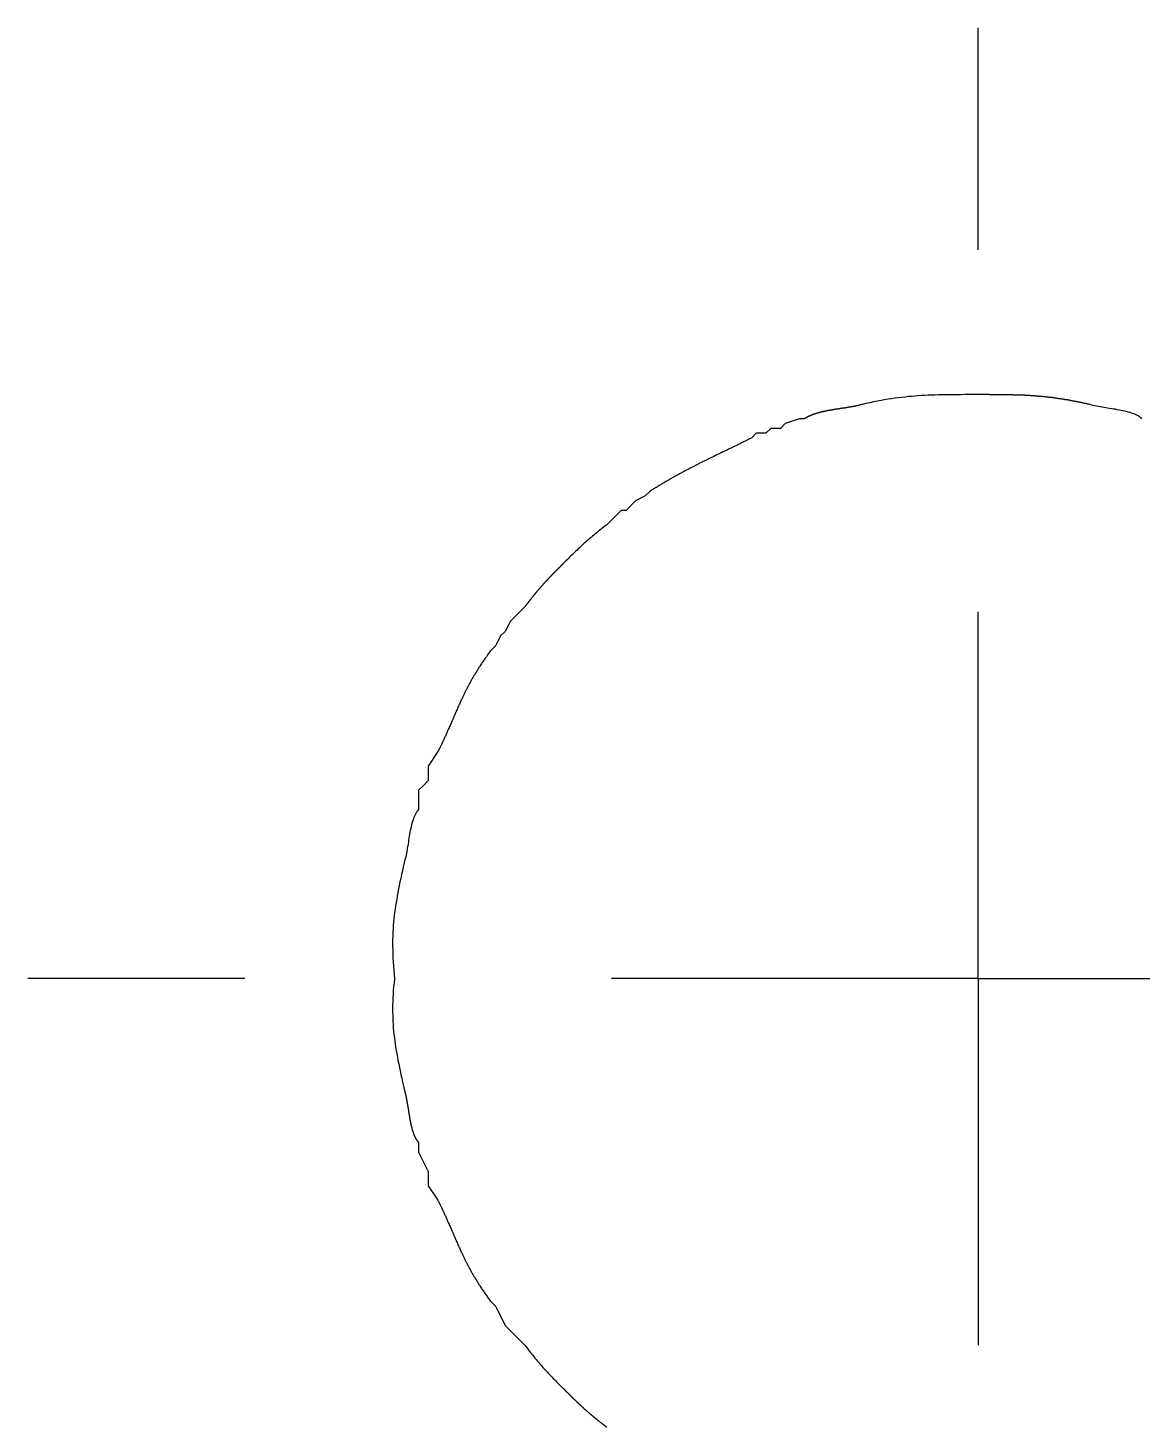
# Model space of a CAD drawing. Extents: x 36 to 568, y 6 to 800.
# Drawn here: x 240.13 to 247.77, y 577.08 to 586.67 of the extents above; entities that cross this region are included whole.
import ezdxf

# ---------------------------------------------------------------- set-up
doc = ezdxf.new("R2010")
doc.units = 0
doc.layers.get('0').update_dxf_attribs({"linetype": 'CONTINUOUS'})

msp = doc.modelspace()

# ---------------------------------------------------------------- linework, layer by layer
at = {"color": 7, "linetype": 'CONTINUOUS'}
for p, q in [((246.6427, 585.148), (246.6427, 586.6697)), ((246.6427, 580.153), (246.6427, 582.667)), ((241.6146, 580.153), (240.126, 580.153)), ((246.6427, 580.153), (244.1287, 580.153)), ((246.6427, 580.153), (246.6427, 577.6389)), ((246.6427, 580.153), (249.1237, 580.153))]:
    msp.add_line(p, q, dxfattribs=at)
for points in [[(245.4519, 583.9902), (245.4188, 583.9902), (245.3196, 583.9571), (245.2865, 583.924), (245.2203, 583.924), (245.1872, 583.891), (245.1211, 583.891), (245.088, 583.8579)], [(244.3933, 583.494), (244.3602, 583.4609), (244.2941, 583.4279), (244.2279, 583.3617), (244.1948, 583.3617), (244.1618, 583.3286), (244.1287, 583.2955), (244.0956, 583.2625)], [(243.5332, 582.7001), (243.5002, 582.667), (243.4671, 582.6339), (243.434, 582.6009), (243.4009, 582.5347), (243.3678, 582.5016), (243.3348, 582.4355), (243.3017, 582.4024)], [(242.9378, 581.7077), (242.8717, 581.6085), (242.8717, 581.5423), (242.8717, 581.5092), (242.8386, 581.4761), (242.8055, 581.4431), (242.8055, 581.3769), (242.8055, 581.3107)], [(242.8055, 579.0282), (242.8055, 578.9621), (242.8717, 578.8298), (242.8717, 578.7967), (242.8717, 578.7305), (242.9378, 578.6313)], [(243.3017, 577.9366), (243.3348, 577.9035), (243.3678, 577.8374), (243.4009, 577.7712), (243.434, 577.7381), (243.4671, 577.7051), (243.5002, 577.672), (243.5332, 577.6389)]]:
    msp.add_lwpolyline(points, dxfattribs=at)
at = {"color": 7}
for points in [[(246.643, 584.156, 0), (246.612, 584.156, 0), (246.582, 584.156, 0), (246.553, 584.156, 0), (246.525, 584.155, 0), (246.498, 584.155, 0), (246.472, 584.155, 0), (246.446, 584.155, 0), (246.42, 584.155, 0), (246.395, 584.154, 0), (246.371, 584.154, 0), (246.347, 584.153, 0), (246.324, 584.152, 0), (246.3, 584.151, 0), (246.277, 584.15, 0), (246.255, 584.149, 0), (246.232, 584.147, 0), (246.209, 584.146, 0), (246.187, 584.144, 0), (246.164, 584.142, 0), (246.142, 584.139, 0), (246.119, 584.137, 0), (246.096, 584.134, 0), (246.073, 584.131, 0), (246.05, 584.127, 0), (246.026, 584.124, 0), (246.002, 584.12, 0), (245.977, 584.115, 0), (245.952, 584.111, 0), (245.926, 584.106, 0), (245.9, 584.1, 0), (245.873, 584.095, 0), (245.849, 584.089, 0), (245.847, 584.089, 0), (245.846, 584.089, 0), (245.845, 584.088, 0), (245.843, 584.088, 0), (245.842, 584.087, 0), (245.84, 584.087, 0), (245.839, 584.086, 0), (245.838, 584.086, 0), (245.836, 584.086, 0), (245.835, 584.085, 0), (245.833, 584.085, 0), (245.832, 584.084, 0), (245.83, 584.084, 0), (245.829, 584.084, 0), (245.827, 584.083, 0), (245.826, 584.083, 0), (245.824, 584.082, 0), (245.823, 584.082, 0), (245.821, 584.082, 0), (245.82, 584.081, 0), (245.818, 584.081, 0), (245.817, 584.08, 0), (245.815, 584.08, 0), (245.813, 584.08, 0), (245.812, 584.079, 0), (245.81, 584.079, 0), (245.809, 584.079, 0), (245.807, 584.078, 0), (245.805, 584.078, 0), (245.804, 584.078, 0), (245.802, 584.077, 0), (245.8, 584.077, 0), (245.799, 584.077, 0), (245.797, 584.076, 0), (245.795, 584.076, 0), (245.794, 584.076, 0), (245.792, 584.075, 0), (245.79, 584.075, 0), (245.789, 584.075, 0), (245.787, 584.074, 0), (245.785, 584.074, 0), (245.783, 584.074, 0), (245.782, 584.073, 0), (245.78, 584.073, 0), (245.778, 584.073, 0), (245.776, 584.072, 0), (245.775, 584.072, 0), (245.773, 584.072, 0), (245.771, 584.071, 0), (245.769, 584.071, 0), (245.767, 584.071, 0), (245.766, 584.07, 0), (245.764, 584.07, 0), (245.762, 584.07, 0), (245.76, 584.069, 0), (245.758, 584.069, 0), (245.756, 584.069, 0), (245.755, 584.069, 0), (245.753, 584.068, 0), (245.751, 584.068, 0), (245.749, 584.068, 0), (245.747, 584.067, 0), (245.745, 584.067, 0), (245.743, 584.067, 0), (245.742, 584.066, 0), (245.74, 584.066, 0), (245.738, 584.066, 0), (245.736, 584.066, 0), (245.734, 584.065, 0), (245.732, 584.065, 0), (245.73, 584.065, 0), (245.728, 584.064, 0), (245.726, 584.064, 0), (245.724, 584.064, 0), (245.722, 584.063, 0), (245.72, 584.063, 0), (245.719, 584.063, 0), (245.717, 584.063, 0), (245.715, 584.062, 0), (245.713, 584.062, 0), (245.711, 584.062, 0), (245.709, 584.061, 0), (245.707, 584.061, 0), (245.705, 584.061, 0), (245.703, 584.061, 0), (245.701, 584.06, 0), (245.699, 584.06, 0), (245.697, 584.06, 0), (245.695, 584.059, 0), (245.693, 584.059, 0), (245.691, 584.059, 0), (245.689, 584.058, 0), (245.687, 584.058, 0), (245.685, 584.058, 0), (245.683, 584.057, 0), (245.681, 584.057, 0), (245.679, 584.057, 0), (245.677, 584.057, 0), (245.675, 584.056, 0), (245.673, 584.056, 0), (245.671, 584.056, 0), (245.669, 584.055, 0), (245.667, 584.055, 0), (245.665, 584.055, 0), (245.663, 584.054, 0), (245.661, 584.054, 0), (245.659, 584.054, 0), (245.657, 584.053, 0), (245.655, 584.053, 0), (245.653, 584.053, 0), (245.651, 584.052, 0), (245.649, 584.052, 0), (245.647, 584.052, 0), (245.645, 584.051, 0), (245.643, 584.051, 0), (245.641, 584.051, 0), (245.639, 584.05, 0), (245.637, 584.05, 0), (245.635, 584.05, 0), (245.633, 584.049, 0), (245.631, 584.049, 0), (245.629, 584.049, 0), (245.627, 584.048, 0), (245.625, 584.048, 0), (245.623, 584.048, 0), (245.621, 584.047, 0), (245.619, 584.047, 0), (245.617, 584.046, 0), (245.615, 584.046, 0), (245.613, 584.046, 0), (245.611, 584.045, 0), (245.609, 584.045, 0), (245.607, 584.044, 0), (245.605, 584.044, 0), (245.603, 584.044, 0), (245.601, 584.043, 0), (245.599, 584.043, 0), (245.598, 584.043, 0), (245.596, 584.042, 0), (245.594, 584.042, 0), (245.592, 584.041, 0), (245.59, 584.041, 0), (245.588, 584.04, 0), (245.586, 584.04, 0), (245.584, 584.04, 0), (245.582, 584.039, 0), (245.58, 584.039, 0), (245.578, 584.038, 0), (245.576, 584.038, 0), (245.574, 584.037, 0), (245.572, 584.037, 0), (245.57, 584.036, 0), (245.568, 584.036, 0), (245.567, 584.036, 0), (245.565, 584.035, 0), (245.563, 584.035, 0), (245.561, 584.034, 0), (245.559, 584.034, 0), (245.557, 584.033, 0), (245.555, 584.033, 0), (245.553, 584.032, 0), (245.551, 584.032, 0), (245.55, 584.031, 0), (245.548, 584.031, 0), (245.546, 584.03, 0), (245.544, 584.03, 0), (245.542, 584.029, 0), (245.54, 584.029, 0), (245.539, 584.028, 0), (245.537, 584.027, 0), (245.535, 584.027, 0), (245.533, 584.026, 0), (245.531, 584.026, 0), (245.53, 584.025, 0), (245.528, 584.025, 0), (245.526, 584.024, 0), (245.524, 584.024, 0), (245.522, 584.023, 0), (245.521, 584.022, 0), (245.519, 584.022, 0), (245.517, 584.021, 0), (245.515, 584.021, 0), (245.514, 584.02, 0), (245.512, 584.019, 0), (245.51, 584.019, 0), (245.509, 584.018, 0), (245.507, 584.017, 0), (245.505, 584.017, 0), (245.503, 584.016, 0), (245.502, 584.016, 0), (245.5, 584.015, 0), (245.498, 584.014, 0), (245.497, 584.014, 0), (245.495, 584.013, 0), (245.494, 584.012, 0), (245.492, 584.011, 0), (245.49, 584.011, 0), (245.489, 584.01, 0), (245.487, 584.009, 0), (245.486, 584.009, 0), (245.484, 584.008, 0), (245.482, 584.007, 0), (245.481, 584.006, 0), (245.479, 584.006, 0), (245.478, 584.005, 0), (245.476, 584.004, 0), (245.475, 584.003, 0), (245.473, 584.003, 0), (245.472, 584.002, 0), (245.47, 584.001, 0), (245.469, 584, 0), (245.467, 584, 0), (245.466, 583.999, 0), (245.464, 583.998, 0), (245.463, 583.997, 0), (245.461, 583.996, 0), (245.46, 583.995, 0), (245.459, 583.995, 0), (245.457, 583.994, 0), (245.456, 583.993, 0), (245.455, 583.992, 0), (245.453, 583.991, 0), (245.452, 583.99, 0)], [(247.767, 583.99, 0), (247.761, 583.996, 0), (247.753, 584.002, 0), (247.745, 584.007, 0), (247.737, 584.012, 0), (247.727, 584.017, 0), (247.718, 584.021, 0), (247.707, 584.025, 0), (247.696, 584.029, 0), (247.685, 584.033, 0), (247.673, 584.036, 0), (247.661, 584.039, 0), (247.649, 584.042, 0), (247.636, 584.045, 0), (247.623, 584.048, 0), (247.61, 584.05, 0), (247.597, 584.052, 0), (247.584, 584.055, 0), (247.57, 584.057, 0), (247.557, 584.059, 0), (247.544, 584.061, 0), (247.531, 584.063, 0), (247.518, 584.065, 0), (247.505, 584.067, 0), (247.492, 584.069, 0), (247.479, 584.072, 0), (247.467, 584.074, 0), (247.455, 584.076, 0), (247.444, 584.079, 0), (247.433, 584.081, 0), (247.422, 584.084, 0), (247.412, 584.087, 0), (247.403, 584.09, 0), (247.399, 584.09, 0), (247.395, 584.091, 0), (247.391, 584.092, 0), (247.387, 584.093, 0), (247.383, 584.094, 0), (247.379, 584.095, 0), (247.375, 584.096, 0), (247.372, 584.096, 0), (247.368, 584.097, 0), (247.364, 584.098, 0), (247.36, 584.099, 0), (247.356, 584.1, 0), (247.352, 584.1, 0), (247.349, 584.101, 0), (247.345, 584.102, 0), (247.341, 584.103, 0), (247.337, 584.104, 0), (247.333, 584.104, 0), (247.33, 584.105, 0), (247.326, 584.106, 0), (247.322, 584.107, 0), (247.319, 584.107, 0), (247.315, 584.108, 0), (247.311, 584.109, 0), (247.308, 584.109, 0), (247.304, 584.11, 0), (247.3, 584.111, 0), (247.297, 584.111, 0), (247.293, 584.112, 0), (247.289, 584.113, 0), (247.286, 584.113, 0), (247.282, 584.114, 0), (247.279, 584.115, 0), (247.275, 584.115, 0), (247.272, 584.116, 0), (247.268, 584.117, 0), (247.265, 584.117, 0), (247.261, 584.118, 0), (247.258, 584.119, 0), (247.254, 584.119, 0), (247.251, 584.12, 0), (247.247, 584.12, 0), (247.244, 584.121, 0), (247.24, 584.121, 0), (247.237, 584.122, 0), (247.233, 584.123, 0), (247.23, 584.123, 0), (247.226, 584.124, 0), (247.223, 584.124, 0), (247.22, 584.125, 0), (247.216, 584.125, 0), (247.213, 584.126, 0), (247.209, 584.126, 0), (247.206, 584.127, 0), (247.203, 584.127, 0), (247.199, 584.128, 0), (247.196, 584.128, 0), (247.193, 584.129, 0), (247.189, 584.129, 0), (247.186, 584.13, 0), (247.183, 584.13, 0), (247.179, 584.131, 0), (247.176, 584.131, 0), (247.173, 584.132, 0), (247.169, 584.132, 0), (247.166, 584.133, 0), (247.163, 584.133, 0), (247.159, 584.133, 0), (247.156, 584.134, 0), (247.153, 584.134, 0), (247.15, 584.135, 0), (247.146, 584.135, 0), (247.143, 584.136, 0), (247.14, 584.136, 0), (247.136, 584.136, 0), (247.133, 584.137, 0), (247.13, 584.137, 0), (247.127, 584.137, 0), (247.123, 584.138, 0), (247.12, 584.138, 0), (247.117, 584.139, 0), (247.114, 584.139, 0), (247.111, 584.139, 0), (247.107, 584.14, 0), (247.104, 584.14, 0), (247.101, 584.14, 0), (247.098, 584.141, 0), (247.094, 584.141, 0), (247.091, 584.141, 0), (247.088, 584.142, 0), (247.085, 584.142, 0), (247.082, 584.142, 0), (247.078, 584.143, 0), (247.075, 584.143, 0), (247.072, 584.143, 0), (247.069, 584.143, 0), (247.065, 584.144, 0), (247.062, 584.144, 0), (247.059, 584.144, 0), (247.056, 584.145, 0), (247.053, 584.145, 0), (247.049, 584.145, 0), (247.046, 584.145, 0), (247.043, 584.146, 0), (247.04, 584.146, 0), (247.037, 584.146, 0), (247.033, 584.146, 0), (247.03, 584.147, 0), (247.027, 584.147, 0), (247.024, 584.147, 0), (247.02, 584.147, 0), (247.017, 584.147, 0), (247.014, 584.148, 0), (247.011, 584.148, 0), (247.008, 584.148, 0), (247.004, 584.148, 0), (247.001, 584.149, 0), (246.998, 584.149, 0), (246.995, 584.149, 0), (246.991, 584.149, 0), (246.988, 584.149, 0), (246.985, 584.149, 0), (246.982, 584.15, 0), (246.978, 584.15, 0), (246.975, 584.15, 0), (246.972, 584.15, 0), (246.969, 584.15, 0), (246.965, 584.151, 0), (246.962, 584.151, 0), (246.959, 584.151, 0), (246.955, 584.151, 0), (246.952, 584.151, 0), (246.949, 584.151, 0), (246.945, 584.151, 0), (246.942, 584.152, 0), (246.939, 584.152, 0), (246.935, 584.152, 0), (246.932, 584.152, 0), (246.929, 584.152, 0), (246.925, 584.152, 0), (246.922, 584.152, 0), (246.919, 584.152, 0), (246.915, 584.153, 0), (246.912, 584.153, 0), (246.909, 584.153, 0), (246.905, 584.153, 0), (246.902, 584.153, 0), (246.898, 584.153, 0), (246.895, 584.153, 0), (246.892, 584.153, 0), (246.888, 584.153, 0), (246.885, 584.153, 0), (246.881, 584.154, 0), (246.878, 584.154, 0), (246.874, 584.154, 0), (246.871, 584.154, 0), (246.868, 584.154, 0), (246.864, 584.154, 0), (246.861, 584.154, 0), (246.857, 584.154, 0), (246.853, 584.154, 0), (246.85, 584.154, 0), (246.846, 584.154, 0), (246.843, 584.154, 0), (246.839, 584.154, 0), (246.836, 584.155, 0), (246.832, 584.155, 0), (246.829, 584.155, 0), (246.825, 584.155, 0), (246.821, 584.155, 0), (246.818, 584.155, 0), (246.814, 584.155, 0), (246.81, 584.155, 0), (246.807, 584.155, 0), (246.803, 584.155, 0), (246.799, 584.155, 0), (246.796, 584.155, 0), (246.792, 584.155, 0), (246.788, 584.155, 0), (246.785, 584.155, 0), (246.781, 584.155, 0), (246.777, 584.155, 0), (246.773, 584.155, 0), (246.77, 584.155, 0), (246.766, 584.155, 0), (246.762, 584.155, 0), (246.758, 584.155, 0), (246.754, 584.155, 0), (246.75, 584.155, 0), (246.747, 584.155, 0), (246.743, 584.155, 0), (246.739, 584.155, 0), (246.735, 584.155, 0), (246.731, 584.155, 0), (246.727, 584.155, 0), (246.723, 584.155, 0), (246.719, 584.156, 0), (246.715, 584.156, 0), (246.711, 584.156, 0), (246.707, 584.156, 0), (246.703, 584.156, 0), (246.699, 584.156, 0), (246.695, 584.156, 0), (246.691, 584.156, 0), (246.687, 584.156, 0), (246.683, 584.156, 0), (246.678, 584.156, 0), (246.674, 584.156, 0), (246.67, 584.156, 0), (246.666, 584.156, 0), (246.662, 584.156, 0), (246.657, 584.156, 0), (246.653, 584.156, 0), (246.649, 584.156, 0), (246.645, 584.156, 0), (246.64, 584.156, 0), (246.636, 584.156, 0), (246.632, 584.156, 0), (246.627, 584.156, 0), (246.623, 584.156, 0), (246.619, 584.156, 0), (246.614, 584.156, 0), (246.61, 584.156, 0)], [(245.088, 583.858, 0), (245.082, 583.855, 0), (245.076, 583.852, 0), (245.069, 583.849, 0), (245.063, 583.846, 0), (245.057, 583.843, 0), (245.051, 583.84, 0), (245.045, 583.837, 0), (245.039, 583.834, 0), (245.033, 583.831, 0), (245.027, 583.828, 0), (245.021, 583.825, 0), (245.015, 583.822, 0), (245.01, 583.819, 0), (245.004, 583.816, 0), (244.998, 583.814, 0), (244.992, 583.811, 0), (244.987, 583.808, 0), (244.981, 583.805, 0), (244.975, 583.802, 0), (244.97, 583.8, 0), (244.964, 583.797, 0), (244.958, 583.794, 0), (244.953, 583.792, 0), (244.947, 583.789, 0), (244.942, 583.786, 0), (244.936, 583.784, 0), (244.931, 583.781, 0), (244.925, 583.778, 0), (244.92, 583.776, 0), (244.914, 583.773, 0), (244.909, 583.77, 0), (244.904, 583.768, 0), (244.898, 583.765, 0), (244.893, 583.763, 0), (244.888, 583.76, 0), (244.882, 583.758, 0), (244.877, 583.755, 0), (244.872, 583.752, 0), (244.867, 583.75, 0), (244.861, 583.747, 0), (244.856, 583.745, 0), (244.851, 583.742, 0), (244.846, 583.74, 0), (244.84, 583.737, 0), (244.835, 583.735, 0), (244.83, 583.732, 0), (244.825, 583.73, 0), (244.82, 583.727, 0), (244.815, 583.725, 0), (244.809, 583.722, 0), (244.804, 583.72, 0), (244.799, 583.717, 0), (244.794, 583.715, 0), (244.789, 583.712, 0), (244.784, 583.71, 0), (244.779, 583.707, 0), (244.774, 583.705, 0), (244.769, 583.702, 0), (244.764, 583.7, 0), (244.758, 583.697, 0), (244.753, 583.695, 0), (244.748, 583.692, 0), (244.743, 583.69, 0), (244.738, 583.687, 0), (244.733, 583.685, 0), (244.728, 583.682, 0), (244.723, 583.679, 0), (244.718, 583.677, 0), (244.713, 583.674, 0), (244.708, 583.672, 0), (244.703, 583.669, 0), (244.697, 583.666, 0), (244.692, 583.664, 0), (244.687, 583.661, 0), (244.682, 583.659, 0), (244.677, 583.656, 0), (244.672, 583.653, 0), (244.667, 583.651, 0), (244.662, 583.648, 0), (244.656, 583.645, 0), (244.651, 583.643, 0), (244.646, 583.64, 0), (244.641, 583.637, 0), (244.636, 583.634, 0), (244.63, 583.632, 0), (244.625, 583.629, 0), (244.62, 583.626, 0), (244.615, 583.623, 0), (244.61, 583.62, 0), (244.604, 583.617, 0), (244.599, 583.615, 0), (244.594, 583.612, 0), (244.588, 583.609, 0), (244.583, 583.606, 0), (244.578, 583.603, 0), (244.572, 583.6, 0), (244.567, 583.597, 0), (244.561, 583.594, 0), (244.556, 583.591, 0), (244.551, 583.588, 0), (244.545, 583.585, 0), (244.54, 583.581, 0), (244.534, 583.578, 0), (244.529, 583.575, 0), (244.523, 583.572, 0), (244.517, 583.569, 0), (244.512, 583.565, 0), (244.506, 583.562, 0), (244.5, 583.559, 0), (244.495, 583.555, 0), (244.489, 583.552, 0), (244.483, 583.549, 0), (244.477, 583.545, 0), (244.472, 583.542, 0), (244.466, 583.538, 0), (244.46, 583.535, 0), (244.454, 583.531, 0), (244.448, 583.528, 0), (244.442, 583.524, 0), (244.436, 583.52, 0), (244.43, 583.517, 0), (244.424, 583.513, 0), (244.418, 583.509, 0), (244.412, 583.506, 0), (244.406, 583.502, 0), (244.4, 583.498, 0), (244.393, 583.494, 0)], [(244.096, 583.262, 0), (244.083, 583.253, 0), (244.071, 583.244, 0), (244.06, 583.235, 0), (244.049, 583.227, 0), (244.038, 583.218, 0), (244.027, 583.209, 0), (244.017, 583.201, 0), (244.007, 583.193, 0), (243.997, 583.185, 0), (243.988, 583.177, 0), (243.978, 583.169, 0), (243.969, 583.161, 0), (243.96, 583.153, 0), (243.951, 583.145, 0), (243.942, 583.137, 0), (243.934, 583.13, 0), (243.925, 583.122, 0), (243.917, 583.114, 0), (243.908, 583.106, 0), (243.9, 583.098, 0), (243.892, 583.09, 0), (243.884, 583.082, 0), (243.875, 583.074, 0), (243.867, 583.066, 0), (243.858, 583.058, 0), (243.85, 583.05, 0), (243.841, 583.041, 0), (243.833, 583.033, 0), (243.824, 583.024, 0), (243.815, 583.015, 0), (243.806, 583.006, 0), (243.798, 582.998, 0), (243.796, 582.996, 0), (243.795, 582.995, 0), (243.794, 582.994, 0), (243.792, 582.992, 0), (243.791, 582.991, 0), (243.79, 582.99, 0), (243.788, 582.988, 0), (243.787, 582.987, 0), (243.786, 582.986, 0), (243.785, 582.985, 0), (243.783, 582.983, 0), (243.782, 582.982, 0), (243.781, 582.981, 0), (243.779, 582.979, 0), (243.778, 582.978, 0), (243.777, 582.977, 0), (243.776, 582.976, 0), (243.774, 582.974, 0), (243.773, 582.973, 0), (243.772, 582.972, 0), (243.771, 582.97, 0), (243.769, 582.969, 0), (243.768, 582.968, 0), (243.767, 582.967, 0), (243.766, 582.965, 0), (243.764, 582.964, 0), (243.763, 582.963, 0), (243.762, 582.962, 0), (243.761, 582.96, 0), (243.759, 582.959, 0), (243.758, 582.958, 0), (243.757, 582.957, 0), (243.756, 582.955, 0), (243.754, 582.954, 0), (243.753, 582.953, 0), (243.752, 582.952, 0), (243.751, 582.951, 0), (243.75, 582.949, 0), (243.748, 582.948, 0), (243.747, 582.947, 0), (243.746, 582.946, 0), (243.745, 582.944, 0), (243.744, 582.943, 0), (243.742, 582.942, 0), (243.741, 582.941, 0), (243.74, 582.94, 0), (243.739, 582.938, 0), (243.738, 582.937, 0), (243.736, 582.936, 0), (243.735, 582.935, 0), (243.734, 582.934, 0), (243.733, 582.932, 0), (243.732, 582.931, 0), (243.731, 582.93, 0), (243.729, 582.929, 0), (243.728, 582.928, 0), (243.727, 582.926, 0), (243.726, 582.925, 0), (243.725, 582.924, 0), (243.724, 582.923, 0), (243.722, 582.922, 0), (243.721, 582.92, 0), (243.72, 582.919, 0), (243.719, 582.918, 0), (243.718, 582.917, 0), (243.717, 582.916, 0), (243.715, 582.915, 0), (243.714, 582.913, 0), (243.713, 582.912, 0), (243.712, 582.911, 0), (243.711, 582.91, 0), (243.71, 582.909, 0), (243.709, 582.907, 0), (243.708, 582.906, 0), (243.706, 582.905, 0), (243.705, 582.904, 0), (243.704, 582.903, 0), (243.703, 582.901, 0), (243.702, 582.9, 0), (243.701, 582.899, 0), (243.7, 582.898, 0), (243.698, 582.897, 0), (243.697, 582.896, 0), (243.696, 582.894, 0), (243.695, 582.893, 0), (243.694, 582.892, 0), (243.693, 582.891, 0), (243.692, 582.89, 0), (243.691, 582.888, 0), (243.689, 582.887, 0), (243.688, 582.886, 0), (243.687, 582.885, 0), (243.686, 582.884, 0), (243.685, 582.882, 0), (243.684, 582.881, 0), (243.683, 582.88, 0), (243.682, 582.879, 0), (243.681, 582.878, 0), (243.679, 582.876, 0), (243.678, 582.875, 0), (243.677, 582.874, 0), (243.676, 582.873, 0), (243.675, 582.872, 0), (243.674, 582.87, 0), (243.673, 582.869, 0), (243.672, 582.868, 0), (243.67, 582.867, 0), (243.669, 582.866, 0), (243.668, 582.864, 0), (243.667, 582.863, 0), (243.666, 582.862, 0), (243.665, 582.861, 0), (243.664, 582.859, 0), (243.663, 582.858, 0), (243.662, 582.857, 0), (243.66, 582.856, 0), (243.659, 582.855, 0), (243.658, 582.853, 0), (243.657, 582.852, 0), (243.656, 582.851, 0), (243.655, 582.85, 0), (243.654, 582.848, 0), (243.653, 582.847, 0), (243.652, 582.846, 0), (243.65, 582.845, 0), (243.649, 582.843, 0), (243.648, 582.842, 0), (243.647, 582.841, 0), (243.646, 582.84, 0), (243.645, 582.838, 0), (243.644, 582.837, 0), (243.643, 582.836, 0), (243.642, 582.834, 0), (243.64, 582.833, 0), (243.639, 582.832, 0), (243.638, 582.831, 0), (243.637, 582.829, 0), (243.636, 582.828, 0), (243.635, 582.827, 0), (243.634, 582.825, 0), (243.633, 582.824, 0), (243.631, 582.823, 0), (243.63, 582.821, 0), (243.629, 582.82, 0), (243.628, 582.819, 0), (243.627, 582.818, 0), (243.626, 582.816, 0), (243.625, 582.815, 0), (243.623, 582.814, 0), (243.622, 582.812, 0), (243.621, 582.811, 0), (243.62, 582.81, 0), (243.619, 582.808, 0), (243.618, 582.807, 0), (243.617, 582.805, 0), (243.615, 582.804, 0), (243.614, 582.803, 0), (243.613, 582.801, 0), (243.612, 582.8, 0), (243.611, 582.799, 0), (243.61, 582.797, 0), (243.609, 582.796, 0), (243.607, 582.794, 0), (243.606, 582.793, 0), (243.605, 582.792, 0), (243.604, 582.79, 0), (243.603, 582.789, 0), (243.602, 582.787, 0), (243.6, 582.786, 0), (243.599, 582.785, 0), (243.598, 582.783, 0), (243.597, 582.782, 0), (243.596, 582.78, 0), (243.595, 582.779, 0), (243.593, 582.777, 0), (243.592, 582.776, 0), (243.591, 582.774, 0), (243.59, 582.773, 0), (243.589, 582.771, 0), (243.587, 582.77, 0), (243.586, 582.768, 0), (243.585, 582.767, 0), (243.584, 582.765, 0), (243.583, 582.764, 0), (243.581, 582.762, 0), (243.58, 582.761, 0), (243.579, 582.759, 0), (243.578, 582.758, 0), (243.577, 582.756, 0), (243.575, 582.755, 0), (243.574, 582.753, 0), (243.573, 582.752, 0), (243.572, 582.75, 0), (243.57, 582.749, 0), (243.569, 582.747, 0), (243.568, 582.745, 0), (243.567, 582.744, 0), (243.565, 582.742, 0), (243.564, 582.741, 0), (243.563, 582.739, 0), (243.562, 582.737, 0), (243.56, 582.736, 0), (243.559, 582.734, 0), (243.558, 582.733, 0), (243.557, 582.731, 0), (243.555, 582.729, 0), (243.554, 582.728, 0), (243.553, 582.726, 0), (243.552, 582.724, 0), (243.55, 582.723, 0), (243.549, 582.721, 0), (243.548, 582.719, 0), (243.546, 582.717, 0), (243.545, 582.716, 0), (243.544, 582.714, 0), (243.542, 582.712, 0), (243.541, 582.711, 0), (243.54, 582.709, 0), (243.539, 582.707, 0), (243.537, 582.705, 0), (243.536, 582.704, 0), (243.535, 582.702, 0), (243.533, 582.7, 0)], [(243.302, 582.402, 0), (243.297, 582.396, 0), (243.292, 582.39, 0), (243.288, 582.384, 0), (243.283, 582.378, 0), (243.279, 582.372, 0), (243.275, 582.366, 0), (243.27, 582.359, 0), (243.266, 582.354, 0), (243.262, 582.348, 0), (243.258, 582.342, 0), (243.254, 582.336, 0), (243.25, 582.33, 0), (243.246, 582.324, 0), (243.242, 582.318, 0), (243.238, 582.312, 0), (243.234, 582.307, 0), (243.23, 582.301, 0), (243.227, 582.295, 0), (243.223, 582.29, 0), (243.219, 582.284, 0), (243.216, 582.278, 0), (243.212, 582.273, 0), (243.209, 582.267, 0), (243.205, 582.262, 0), (243.202, 582.256, 0), (243.198, 582.251, 0), (243.195, 582.245, 0), (243.192, 582.24, 0), (243.188, 582.234, 0), (243.185, 582.229, 0), (243.182, 582.223, 0), (243.179, 582.218, 0), (243.176, 582.213, 0), (243.173, 582.207, 0), (243.17, 582.202, 0), (243.167, 582.197, 0), (243.164, 582.191, 0), (243.161, 582.186, 0), (243.158, 582.181, 0), (243.155, 582.176, 0), (243.152, 582.17, 0), (243.149, 582.165, 0), (243.147, 582.16, 0), (243.144, 582.155, 0), (243.141, 582.15, 0), (243.139, 582.144, 0), (243.136, 582.139, 0), (243.133, 582.134, 0), (243.131, 582.129, 0), (243.128, 582.124, 0), (243.125, 582.119, 0), (243.123, 582.114, 0), (243.12, 582.108, 0), (243.118, 582.103, 0), (243.115, 582.098, 0), (243.113, 582.093, 0), (243.11, 582.088, 0), (243.108, 582.083, 0), (243.106, 582.078, 0), (243.103, 582.073, 0), (243.101, 582.068, 0), (243.098, 582.063, 0), (243.096, 582.058, 0), (243.094, 582.053, 0), (243.091, 582.047, 0), (243.089, 582.042, 0), (243.087, 582.037, 0), (243.085, 582.032, 0), (243.082, 582.027, 0), (243.08, 582.022, 0), (243.078, 582.017, 0), (243.075, 582.012, 0), (243.073, 582.007, 0), (243.071, 582.002, 0), (243.069, 581.996, 0), (243.066, 581.991, 0), (243.064, 581.986, 0), (243.062, 581.981, 0), (243.06, 581.976, 0), (243.057, 581.971, 0), (243.055, 581.966, 0), (243.053, 581.96, 0), (243.051, 581.955, 0), (243.048, 581.95, 0), (243.046, 581.945, 0), (243.044, 581.94, 0), (243.042, 581.934, 0), (243.039, 581.929, 0), (243.037, 581.924, 0), (243.035, 581.919, 0), (243.032, 581.913, 0), (243.03, 581.908, 0), (243.028, 581.903, 0), (243.025, 581.897, 0), (243.023, 581.892, 0), (243.021, 581.887, 0), (243.018, 581.881, 0), (243.016, 581.876, 0), (243.014, 581.87, 0), (243.011, 581.865, 0), (243.009, 581.859, 0), (243.006, 581.854, 0), (243.004, 581.848, 0), (243.002, 581.843, 0), (242.999, 581.837, 0), (242.997, 581.832, 0), (242.994, 581.826, 0), (242.991, 581.82, 0), (242.989, 581.815, 0), (242.986, 581.809, 0), (242.984, 581.803, 0), (242.981, 581.798, 0), (242.978, 581.792, 0), (242.976, 581.786, 0), (242.973, 581.78, 0), (242.97, 581.774, 0), (242.967, 581.768, 0), (242.965, 581.763, 0), (242.962, 581.757, 0), (242.959, 581.751, 0), (242.956, 581.745, 0), (242.953, 581.739, 0), (242.95, 581.732, 0), (242.947, 581.726, 0), (242.944, 581.72, 0), (242.941, 581.714, 0), (242.938, 581.708, 0)], [(242.805, 581.311, 0), (242.799, 581.304, 0), (242.794, 581.297, 0), (242.789, 581.289, 0), (242.784, 581.28, 0), (242.779, 581.271, 0), (242.775, 581.261, 0), (242.77, 581.251, 0), (242.767, 581.24, 0), (242.763, 581.228, 0), (242.76, 581.217, 0), (242.757, 581.205, 0), (242.754, 581.192, 0), (242.751, 581.18, 0), (242.748, 581.167, 0), (242.746, 581.154, 0), (242.743, 581.141, 0), (242.741, 581.128, 0), (242.739, 581.114, 0), (242.737, 581.101, 0), (242.735, 581.088, 0), (242.733, 581.074, 0), (242.731, 581.061, 0), (242.728, 581.048, 0), (242.726, 581.036, 0), (242.724, 581.023, 0), (242.722, 581.011, 0), (242.72, 580.999, 0), (242.717, 580.988, 0), (242.715, 580.977, 0), (242.712, 580.966, 0), (242.709, 580.956, 0), (242.706, 580.945, 0), (242.7, 580.918, 0), (242.694, 580.891, 0), (242.688, 580.865, 0), (242.683, 580.839, 0), (242.677, 580.814, 0), (242.672, 580.79, 0), (242.668, 580.766, 0), (242.663, 580.742, 0), (242.659, 580.719, 0), (242.655, 580.696, 0), (242.651, 580.673, 0), (242.647, 580.65, 0), (242.644, 580.628, 0), (242.641, 580.605, 0), (242.638, 580.583, 0), (242.636, 580.56, 0), (242.634, 580.538, 0), (242.632, 580.515, 0), (242.63, 580.492, 0), (242.629, 580.469, 0), (242.628, 580.445, 0), (242.627, 580.421, 0), (242.627, 580.397, 0), (242.627, 580.372, 0), (242.628, 580.347, 0), (242.628, 580.321, 0), (242.629, 580.294, 0), (242.631, 580.267, 0), (242.633, 580.238, 0), (242.635, 580.21, 0), (242.638, 580.18, 0), (242.64, 580.149, 0), (242.637, 580.122, 0), (242.634, 580.095, 0), (242.632, 580.069, 0), (242.631, 580.044, 0), (242.629, 580.019, 0), (242.628, 579.994, 0), (242.627, 579.971, 0), (242.627, 579.947, 0), (242.627, 579.924, 0), (242.628, 579.901, 0), (242.628, 579.879, 0), (242.629, 579.857, 0), (242.631, 579.835, 0), (242.632, 579.813, 0), (242.634, 579.791, 0), (242.636, 579.769, 0), (242.639, 579.747, 0), (242.642, 579.726, 0), (242.645, 579.704, 0), (242.648, 579.682, 0), (242.652, 579.659, 0), (242.656, 579.637, 0), (242.66, 579.614, 0), (242.664, 579.591, 0), (242.669, 579.567, 0), (242.674, 579.543, 0), (242.679, 579.519, 0), (242.684, 579.494, 0), (242.69, 579.468, 0), (242.695, 579.442, 0), (242.701, 579.415, 0), (242.706, 579.392, 0), (242.707, 579.391, 0), (242.707, 579.391, 0), (242.707, 579.39, 0), (242.707, 579.389, 0), (242.707, 579.388, 0), (242.708, 579.388, 0), (242.708, 579.387, 0), (242.708, 579.386, 0), (242.708, 579.385, 0), (242.709, 579.385, 0), (242.709, 579.384, 0), (242.709, 579.383, 0), (242.709, 579.382, 0), (242.71, 579.382, 0), (242.71, 579.381, 0), (242.71, 579.38, 0), (242.71, 579.379, 0), (242.71, 579.379, 0), (242.711, 579.378, 0), (242.711, 579.377, 0), (242.711, 579.376, 0), (242.711, 579.375, 0), (242.712, 579.375, 0), (242.712, 579.374, 0), (242.712, 579.373, 0), (242.712, 579.372, 0), (242.712, 579.371, 0), (242.713, 579.371, 0), (242.713, 579.37, 0), (242.713, 579.369, 0), (242.713, 579.368, 0), (242.713, 579.367, 0), (242.714, 579.367, 0), (242.714, 579.366, 0), (242.714, 579.365, 0), (242.714, 579.364, 0), (242.714, 579.363, 0), (242.715, 579.362, 0), (242.715, 579.362, 0), (242.715, 579.361, 0), (242.715, 579.36, 0), (242.715, 579.359, 0), (242.716, 579.358, 0), (242.716, 579.357, 0), (242.716, 579.356, 0), (242.716, 579.356, 0), (242.716, 579.355, 0), (242.717, 579.354, 0), (242.717, 579.353, 0), (242.717, 579.352, 0), (242.717, 579.351, 0), (242.717, 579.35, 0), (242.718, 579.35, 0), (242.718, 579.349, 0), (242.718, 579.348, 0), (242.718, 579.347, 0), (242.718, 579.346, 0), (242.718, 579.345, 0), (242.719, 579.344, 0), (242.719, 579.343, 0), (242.719, 579.343, 0), (242.719, 579.342, 0), (242.719, 579.341, 0), (242.72, 579.34, 0), (242.72, 579.339, 0), (242.72, 579.338, 0), (242.72, 579.337, 0), (242.72, 579.336, 0), (242.72, 579.335, 0), (242.721, 579.334, 0), (242.721, 579.333, 0), (242.721, 579.333, 0), (242.721, 579.332, 0), (242.721, 579.331, 0), (242.722, 579.33, 0), (242.722, 579.329, 0), (242.722, 579.328, 0), (242.722, 579.327, 0), (242.722, 579.326, 0), (242.722, 579.325, 0), (242.723, 579.324, 0), (242.723, 579.323, 0), (242.723, 579.322, 0), (242.723, 579.321, 0), (242.723, 579.321, 0), (242.723, 579.32, 0), (242.724, 579.319, 0), (242.724, 579.318, 0), (242.724, 579.317, 0), (242.724, 579.316, 0), (242.724, 579.315, 0), (242.724, 579.314, 0), (242.725, 579.313, 0), (242.725, 579.312, 0), (242.725, 579.311, 0), (242.725, 579.31, 0), (242.725, 579.309, 0), (242.725, 579.308, 0), (242.726, 579.307, 0), (242.726, 579.306, 0), (242.726, 579.305, 0), (242.726, 579.304, 0), (242.726, 579.303, 0), (242.726, 579.302, 0), (242.727, 579.301, 0), (242.727, 579.3, 0), (242.727, 579.299, 0), (242.727, 579.298, 0), (242.727, 579.297, 0), (242.727, 579.296, 0), (242.728, 579.295, 0), (242.728, 579.295, 0), (242.728, 579.294, 0), (242.728, 579.293, 0), (242.728, 579.292, 0), (242.728, 579.291, 0), (242.729, 579.29, 0), (242.729, 579.289, 0), (242.729, 579.288, 0), (242.729, 579.287, 0), (242.729, 579.286, 0), (242.729, 579.285, 0), (242.73, 579.284, 0), (242.73, 579.283, 0), (242.73, 579.282, 0), (242.73, 579.281, 0), (242.73, 579.28, 0), (242.73, 579.279, 0), (242.731, 579.278, 0), (242.731, 579.277, 0), (242.731, 579.276, 0), (242.731, 579.275, 0), (242.731, 579.274, 0), (242.731, 579.273, 0), (242.731, 579.272, 0), (242.732, 579.271, 0), (242.732, 579.27, 0), (242.732, 579.269, 0), (242.732, 579.268, 0), (242.732, 579.267, 0), (242.732, 579.266, 0), (242.733, 579.265, 0), (242.733, 579.264, 0), (242.733, 579.263, 0), (242.733, 579.262, 0), (242.733, 579.26, 0), (242.733, 579.259, 0), (242.734, 579.258, 0), (242.734, 579.257, 0), (242.734, 579.256, 0), (242.734, 579.255, 0), (242.734, 579.254, 0), (242.734, 579.253, 0), (242.735, 579.252, 0), (242.735, 579.251, 0), (242.735, 579.25, 0), (242.735, 579.249, 0), (242.735, 579.248, 0), (242.735, 579.247, 0), (242.735, 579.246, 0), (242.736, 579.245, 0), (242.736, 579.244, 0), (242.736, 579.243, 0), (242.736, 579.242, 0), (242.736, 579.241, 0), (242.736, 579.24, 0), (242.737, 579.239, 0), (242.737, 579.238, 0), (242.737, 579.237, 0), (242.737, 579.236, 0), (242.737, 579.235, 0), (242.737, 579.234, 0), (242.738, 579.233, 0), (242.738, 579.232, 0), (242.738, 579.231, 0), (242.738, 579.23, 0), (242.738, 579.229, 0), (242.738, 579.228, 0), (242.739, 579.227, 0), (242.739, 579.226, 0), (242.739, 579.225, 0), (242.739, 579.224, 0), (242.739, 579.223, 0), (242.739, 579.222, 0), (242.74, 579.221, 0), (242.74, 579.22, 0), (242.74, 579.219, 0), (242.74, 579.218, 0), (242.74, 579.217, 0), (242.74, 579.216, 0), (242.741, 579.215, 0), (242.741, 579.213, 0), (242.741, 579.212, 0), (242.741, 579.211, 0), (242.741, 579.21, 0), (242.741, 579.209, 0), (242.742, 579.208, 0), (242.742, 579.207, 0), (242.742, 579.206, 0), (242.742, 579.205, 0), (242.742, 579.204, 0), (242.743, 579.203, 0), (242.743, 579.202, 0), (242.743, 579.201, 0), (242.743, 579.2, 0), (242.743, 579.199, 0), (242.743, 579.198, 0), (242.744, 579.197, 0), (242.744, 579.196, 0), (242.744, 579.195, 0), (242.744, 579.194, 0), (242.744, 579.193, 0), (242.744, 579.192, 0), (242.745, 579.191, 0), (242.745, 579.19, 0), (242.745, 579.189, 0), (242.745, 579.188, 0), (242.745, 579.187, 0), (242.746, 579.186, 0), (242.746, 579.185, 0), (242.746, 579.184, 0), (242.746, 579.183, 0), (242.746, 579.182, 0), (242.747, 579.181, 0), (242.747, 579.18, 0), (242.747, 579.179, 0), (242.747, 579.178, 0), (242.747, 579.177, 0), (242.747, 579.176, 0), (242.748, 579.175, 0), (242.748, 579.174, 0), (242.748, 579.173, 0), (242.748, 579.172, 0), (242.748, 579.171, 0), (242.749, 579.17, 0), (242.749, 579.169, 0), (242.749, 579.168, 0), (242.749, 579.167, 0), (242.749, 579.166, 0), (242.75, 579.165, 0), (242.75, 579.164, 0), (242.75, 579.163, 0), (242.75, 579.162, 0), (242.75, 579.161, 0), (242.751, 579.16, 0), (242.751, 579.159, 0), (242.751, 579.158, 0), (242.751, 579.157, 0), (242.752, 579.156, 0), (242.752, 579.155, 0), (242.752, 579.154, 0), (242.752, 579.153, 0), (242.752, 579.152, 0), (242.753, 579.151, 0), (242.753, 579.15, 0), (242.753, 579.149, 0), (242.753, 579.149, 0), (242.753, 579.148, 0), (242.754, 579.147, 0), (242.754, 579.146, 0), (242.754, 579.145, 0), (242.754, 579.144, 0), (242.755, 579.143, 0), (242.755, 579.142, 0), (242.755, 579.141, 0), (242.755, 579.14, 0), (242.755, 579.139, 0), (242.756, 579.138, 0), (242.756, 579.137, 0), (242.756, 579.136, 0), (242.756, 579.135, 0), (242.757, 579.134, 0), (242.757, 579.133, 0), (242.757, 579.132, 0), (242.757, 579.131, 0), (242.758, 579.13, 0), (242.758, 579.13, 0), (242.758, 579.129, 0), (242.758, 579.128, 0), (242.759, 579.127, 0), (242.759, 579.126, 0), (242.759, 579.125, 0), (242.759, 579.124, 0), (242.76, 579.123, 0), (242.76, 579.122, 0), (242.76, 579.121, 0), (242.76, 579.12, 0), (242.761, 579.119, 0), (242.761, 579.119, 0), (242.761, 579.118, 0), (242.761, 579.117, 0), (242.762, 579.116, 0), (242.762, 579.115, 0), (242.762, 579.114, 0), (242.762, 579.113, 0), (242.763, 579.112, 0), (242.763, 579.111, 0), (242.763, 579.111, 0), (242.763, 579.11, 0), (242.764, 579.109, 0), (242.764, 579.108, 0), (242.764, 579.107, 0), (242.764, 579.106, 0), (242.765, 579.105, 0), (242.765, 579.104, 0), (242.765, 579.104, 0), (242.766, 579.103, 0), (242.766, 579.102, 0), (242.766, 579.101, 0), (242.766, 579.1, 0), (242.767, 579.099, 0), (242.767, 579.098, 0), (242.767, 579.098, 0), (242.768, 579.097, 0), (242.768, 579.096, 0), (242.768, 579.095, 0), (242.768, 579.094, 0), (242.769, 579.093, 0), (242.769, 579.092, 0), (242.769, 579.092, 0), (242.77, 579.091, 0), (242.77, 579.09, 0), (242.77, 579.089, 0), (242.77, 579.088, 0), (242.771, 579.088, 0), (242.771, 579.087, 0), (242.771, 579.086, 0), (242.772, 579.085, 0), (242.772, 579.084, 0), (242.772, 579.084, 0), (242.773, 579.083, 0), (242.773, 579.082, 0), (242.773, 579.081, 0), (242.774, 579.08, 0), (242.774, 579.08, 0), (242.774, 579.079, 0), (242.775, 579.078, 0), (242.775, 579.077, 0), (242.775, 579.076, 0), (242.776, 579.076, 0), (242.776, 579.075, 0), (242.776, 579.074, 0), (242.777, 579.073, 0), (242.777, 579.073, 0), (242.777, 579.072, 0), (242.778, 579.071, 0), (242.778, 579.07, 0), (242.778, 579.07, 0), (242.779, 579.069, 0), (242.779, 579.068, 0), (242.779, 579.067, 0), (242.78, 579.067, 0), (242.78, 579.066, 0), (242.78, 579.065, 0), (242.781, 579.065, 0), (242.781, 579.064, 0), (242.781, 579.063, 0), (242.782, 579.062, 0), (242.782, 579.062, 0), (242.782, 579.061, 0), (242.783, 579.06, 0), (242.783, 579.06, 0), (242.784, 579.059, 0), (242.784, 579.058, 0), (242.784, 579.057, 0), (242.785, 579.057, 0), (242.785, 579.056, 0), (242.785, 579.055, 0), (242.786, 579.055, 0), (242.786, 579.054, 0), (242.787, 579.053, 0), (242.787, 579.053, 0), (242.787, 579.052, 0), (242.788, 579.051, 0), (242.788, 579.051, 0), (242.789, 579.05, 0), (242.789, 579.05, 0), (242.789, 579.049, 0), (242.79, 579.048, 0), (242.79, 579.048, 0), (242.791, 579.047, 0), (242.791, 579.046, 0), (242.791, 579.046, 0), (242.792, 579.045, 0), (242.792, 579.045, 0), (242.793, 579.044, 0), (242.793, 579.043, 0), (242.793, 579.043, 0), (242.794, 579.042, 0), (242.794, 579.042, 0), (242.795, 579.041, 0), (242.795, 579.04, 0), (242.796, 579.04, 0), (242.796, 579.039, 0), (242.796, 579.039, 0), (242.797, 579.038, 0), (242.797, 579.038, 0), (242.798, 579.037, 0), (242.798, 579.036, 0), (242.799, 579.036, 0), (242.799, 579.035, 0), (242.799, 579.035, 0), (242.8, 579.034, 0), (242.8, 579.034, 0), (242.801, 579.033, 0), (242.801, 579.033, 0), (242.802, 579.032, 0), (242.802, 579.032, 0), (242.803, 579.031, 0), (242.803, 579.031, 0), (242.804, 579.03, 0), (242.804, 579.03, 0), (242.805, 579.029, 0), (242.805, 579.029, 0), (242.805, 579.028, 0)], [(242.938, 578.631, 0), (242.941, 578.625, 0), (242.944, 578.619, 0), (242.947, 578.613, 0), (242.95, 578.607, 0), (242.953, 578.6, 0), (242.956, 578.594, 0), (242.959, 578.588, 0), (242.962, 578.582, 0), (242.965, 578.576, 0), (242.967, 578.571, 0), (242.97, 578.565, 0), (242.973, 578.559, 0), (242.976, 578.553, 0), (242.978, 578.547, 0), (242.981, 578.541, 0), (242.984, 578.536, 0), (242.986, 578.53, 0), (242.989, 578.524, 0), (242.991, 578.519, 0), (242.994, 578.513, 0), (242.997, 578.507, 0), (242.999, 578.502, 0), (243.002, 578.496, 0), (243.004, 578.491, 0), (243.006, 578.485, 0), (243.009, 578.48, 0), (243.011, 578.474, 0), (243.014, 578.469, 0), (243.016, 578.463, 0), (243.018, 578.458, 0), (243.021, 578.452, 0), (243.023, 578.447, 0), (243.025, 578.442, 0), (243.028, 578.436, 0), (243.03, 578.431, 0), (243.032, 578.426, 0), (243.035, 578.42, 0), (243.037, 578.415, 0), (243.039, 578.41, 0), (243.042, 578.405, 0), (243.044, 578.399, 0), (243.046, 578.394, 0), (243.048, 578.389, 0), (243.051, 578.384, 0), (243.053, 578.379, 0), (243.055, 578.373, 0), (243.057, 578.368, 0), (243.06, 578.363, 0), (243.062, 578.358, 0), (243.064, 578.353, 0), (243.066, 578.348, 0), (243.069, 578.343, 0), (243.071, 578.337, 0), (243.073, 578.332, 0), (243.075, 578.327, 0), (243.078, 578.322, 0), (243.08, 578.317, 0), (243.082, 578.312, 0), (243.085, 578.307, 0), (243.087, 578.302, 0), (243.089, 578.297, 0), (243.091, 578.292, 0), (243.094, 578.286, 0), (243.096, 578.281, 0), (243.098, 578.276, 0), (243.101, 578.271, 0), (243.103, 578.266, 0), (243.106, 578.261, 0), (243.108, 578.256, 0), (243.11, 578.251, 0), (243.113, 578.246, 0), (243.115, 578.241, 0), (243.118, 578.236, 0), (243.12, 578.231, 0), (243.123, 578.225, 0), (243.125, 578.22, 0), (243.128, 578.215, 0), (243.131, 578.21, 0), (243.133, 578.205, 0), (243.136, 578.2, 0), (243.139, 578.195, 0), (243.141, 578.189, 0), (243.144, 578.184, 0), (243.147, 578.179, 0), (243.149, 578.174, 0), (243.152, 578.169, 0), (243.155, 578.163, 0), (243.158, 578.158, 0), (243.161, 578.153, 0), (243.164, 578.148, 0), (243.167, 578.142, 0), (243.17, 578.137, 0), (243.173, 578.132, 0), (243.176, 578.126, 0), (243.179, 578.121, 0), (243.182, 578.116, 0), (243.185, 578.11, 0), (243.188, 578.105, 0), (243.192, 578.099, 0), (243.195, 578.094, 0), (243.198, 578.088, 0), (243.202, 578.083, 0), (243.205, 578.077, 0), (243.209, 578.072, 0), (243.212, 578.066, 0), (243.216, 578.061, 0), (243.219, 578.055, 0), (243.223, 578.049, 0), (243.227, 578.044, 0), (243.23, 578.038, 0), (243.234, 578.032, 0), (243.238, 578.027, 0), (243.242, 578.021, 0), (243.246, 578.015, 0), (243.25, 578.009, 0), (243.254, 578.003, 0), (243.258, 577.997, 0), (243.262, 577.991, 0), (243.266, 577.985, 0), (243.27, 577.979, 0), (243.275, 577.973, 0), (243.279, 577.967, 0), (243.283, 577.961, 0), (243.288, 577.955, 0), (243.292, 577.949, 0), (243.297, 577.943, 0), (243.302, 577.937, 0)], [(243.533, 577.639, 0), (243.542, 577.627, 0), (243.552, 577.615, 0), (243.56, 577.603, 0), (243.569, 577.592, 0), (243.578, 577.581, 0), (243.586, 577.571, 0), (243.595, 577.56, 0), (243.603, 577.55, 0), (243.611, 577.54, 0), (243.619, 577.531, 0), (243.627, 577.521, 0), (243.635, 577.512, 0), (243.643, 577.503, 0), (243.65, 577.494, 0), (243.658, 577.486, 0), (243.666, 577.477, 0), (243.674, 577.469, 0), (243.682, 577.46, 0), (243.689, 577.452, 0), (243.697, 577.443, 0), (243.705, 577.435, 0), (243.713, 577.427, 0), (243.721, 577.419, 0), (243.729, 577.41, 0), (243.738, 577.402, 0), (243.746, 577.393, 0), (243.754, 577.385, 0), (243.763, 577.376, 0), (243.772, 577.367, 0), (243.781, 577.358, 0), (243.79, 577.349, 0), (243.798, 577.341, 0), (243.799, 577.34, 0), (243.801, 577.338, 0), (243.802, 577.337, 0), (243.803, 577.336, 0), (243.805, 577.334, 0), (243.806, 577.333, 0), (243.807, 577.332, 0), (243.809, 577.33, 0), (243.81, 577.329, 0), (243.811, 577.328, 0), (243.812, 577.327, 0), (243.814, 577.325, 0), (243.815, 577.324, 0), (243.816, 577.323, 0), (243.818, 577.321, 0), (243.819, 577.32, 0), (243.82, 577.319, 0), (243.821, 577.318, 0), (243.823, 577.316, 0), (243.824, 577.315, 0), (243.825, 577.314, 0), (243.827, 577.313, 0), (243.828, 577.311, 0), (243.829, 577.31, 0), (243.83, 577.309, 0), (243.832, 577.308, 0), (243.833, 577.306, 0), (243.834, 577.305, 0), (243.835, 577.304, 0), (243.837, 577.303, 0), (243.838, 577.301, 0), (243.839, 577.3, 0), (243.84, 577.299, 0), (243.841, 577.298, 0), (243.843, 577.297, 0), (243.844, 577.295, 0), (243.845, 577.294, 0), (243.846, 577.293, 0), (243.848, 577.292, 0), (243.849, 577.29, 0), (243.85, 577.289, 0), (243.851, 577.288, 0), (243.852, 577.287, 0), (243.854, 577.286, 0), (243.855, 577.284, 0), (243.856, 577.283, 0), (243.857, 577.282, 0), (243.858, 577.281, 0), (243.86, 577.28, 0), (243.861, 577.279, 0), (243.862, 577.277, 0), (243.863, 577.276, 0), (243.864, 577.275, 0), (243.866, 577.274, 0), (243.867, 577.273, 0), (243.868, 577.272, 0), (243.869, 577.27, 0), (243.87, 577.269, 0), (243.872, 577.268, 0), (243.873, 577.267, 0), (243.874, 577.266, 0), (243.875, 577.265, 0), (243.876, 577.263, 0), (243.878, 577.262, 0), (243.879, 577.261, 0), (243.88, 577.26, 0), (243.881, 577.259, 0), (243.882, 577.258, 0), (243.884, 577.256, 0), (243.885, 577.255, 0), (243.886, 577.254, 0), (243.887, 577.253, 0), (243.888, 577.252, 0), (243.889, 577.251, 0), (243.891, 577.25, 0), (243.892, 577.249, 0), (243.893, 577.247, 0), (243.894, 577.246, 0), (243.895, 577.245, 0), (243.897, 577.244, 0), (243.898, 577.243, 0), (243.899, 577.242, 0), (243.9, 577.241, 0), (243.901, 577.239, 0), (243.903, 577.238, 0), (243.904, 577.237, 0), (243.905, 577.236, 0), (243.906, 577.235, 0), (243.907, 577.234, 0), (243.908, 577.233, 0), (243.91, 577.232, 0), (243.911, 577.231, 0), (243.912, 577.229, 0), (243.913, 577.228, 0), (243.914, 577.227, 0), (243.916, 577.226, 0), (243.917, 577.225, 0), (243.918, 577.224, 0), (243.919, 577.223, 0), (243.92, 577.222, 0), (243.922, 577.22, 0), (243.923, 577.219, 0), (243.924, 577.218, 0), (243.925, 577.217, 0), (243.927, 577.216, 0), (243.928, 577.215, 0), (243.929, 577.214, 0), (243.93, 577.213, 0), (243.931, 577.212, 0), (243.933, 577.21, 0), (243.934, 577.209, 0), (243.935, 577.208, 0), (243.936, 577.207, 0), (243.937, 577.206, 0), (243.939, 577.205, 0), (243.94, 577.204, 0), (243.941, 577.203, 0), (243.942, 577.202, 0), (243.944, 577.2, 0), (243.945, 577.199, 0), (243.946, 577.198, 0), (243.947, 577.197, 0), (243.949, 577.196, 0), (243.95, 577.195, 0), (243.951, 577.194, 0), (243.952, 577.193, 0), (243.954, 577.192, 0), (243.955, 577.19, 0), (243.956, 577.189, 0), (243.957, 577.188, 0), (243.959, 577.187, 0), (243.96, 577.186, 0), (243.961, 577.185, 0), (243.963, 577.184, 0), (243.964, 577.183, 0), (243.965, 577.181, 0), (243.966, 577.18, 0), (243.968, 577.179, 0), (243.969, 577.178, 0), (243.97, 577.177, 0), (243.972, 577.176, 0), (243.973, 577.175, 0), (243.974, 577.174, 0), (243.976, 577.172, 0), (243.977, 577.171, 0), (243.978, 577.17, 0), (243.979, 577.169, 0), (243.981, 577.168, 0), (243.982, 577.167, 0), (243.983, 577.166, 0), (243.985, 577.164, 0), (243.986, 577.163, 0), (243.988, 577.162, 0), (243.989, 577.161, 0), (243.99, 577.16, 0), (243.992, 577.159, 0), (243.993, 577.158, 0), (243.994, 577.156, 0), (243.996, 577.155, 0), (243.997, 577.154, 0), (243.998, 577.153, 0), (244, 577.152, 0), (244.001, 577.151, 0), (244.003, 577.15, 0), (244.004, 577.148, 0), (244.005, 577.147, 0), (244.007, 577.146, 0), (244.008, 577.145, 0), (244.01, 577.144, 0), (244.011, 577.143, 0), (244.013, 577.141, 0), (244.014, 577.14, 0), (244.015, 577.139, 0), (244.017, 577.138, 0), (244.018, 577.137, 0), (244.02, 577.135, 0), (244.021, 577.134, 0), (244.023, 577.133, 0), (244.024, 577.132, 0), (244.026, 577.131, 0), (244.027, 577.13, 0), (244.029, 577.128, 0), (244.03, 577.127, 0), (244.032, 577.126, 0), (244.033, 577.125, 0), (244.035, 577.123, 0), (244.036, 577.122, 0), (244.038, 577.121, 0), (244.039, 577.12, 0), (244.041, 577.119, 0), (244.042, 577.117, 0), (244.044, 577.116, 0), (244.046, 577.115, 0), (244.047, 577.114, 0), (244.049, 577.112, 0), (244.05, 577.111, 0), (244.052, 577.11, 0), (244.053, 577.109, 0), (244.055, 577.107, 0), (244.057, 577.106, 0), (244.058, 577.105, 0), (244.06, 577.104, 0), (244.062, 577.102, 0), (244.063, 577.101, 0), (244.065, 577.1, 0), (244.066, 577.099, 0), (244.068, 577.097, 0), (244.07, 577.096, 0), (244.071, 577.095, 0), (244.073, 577.094, 0), (244.075, 577.092, 0), (244.077, 577.091, 0), (244.078, 577.09, 0), (244.08, 577.088, 0), (244.082, 577.087, 0), (244.083, 577.086, 0), (244.085, 577.084, 0), (244.087, 577.083, 0), (244.089, 577.082, 0), (244.09, 577.081, 0), (244.092, 577.079, 0), (244.094, 577.078, 0), (244.096, 577.077, 0)]]:
    msp.add_polyline3d(points, dxfattribs=at)

doc.saveas('drawing.dxf')
